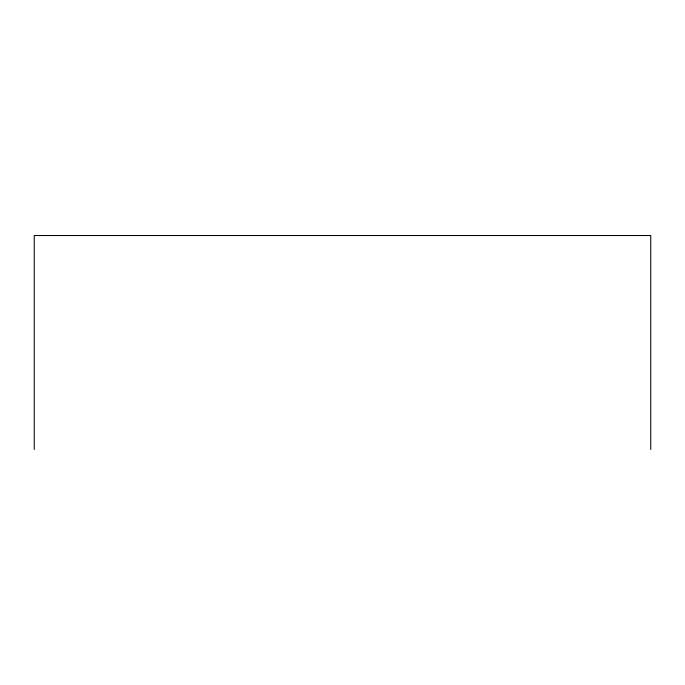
<?xml version="1.0" encoding="UTF-8"?>
<svg xmlns="http://www.w3.org/2000/svg" width="685" height="685" viewBox="0 0 685 685"><rect width="100%" height="100%" fill="white"/><g stroke="black" fill="none" stroke-linecap="round" stroke-linejoin="round"><path stroke-width="1.03" d="M650.75 449.471L650.75 235.529L34.25 235.529L34.25 449.471"/></g></svg>
